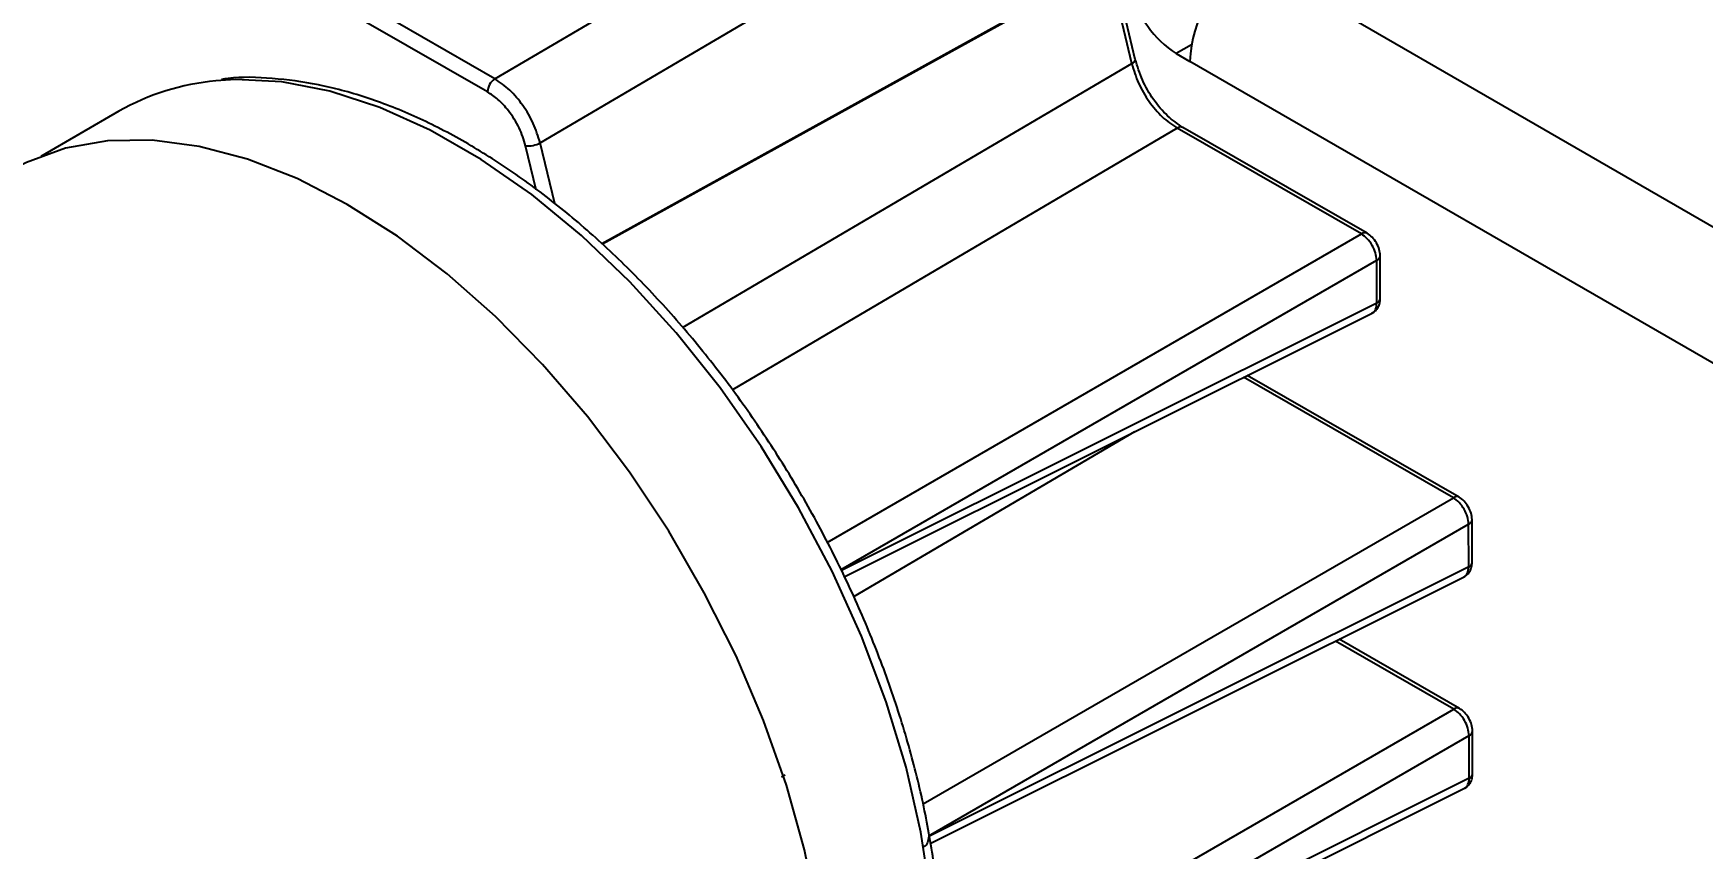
# Model space of a CAD drawing. Header units: inches. Extents: x 0 to 11, y 0 to 8.4.
# Drawn here: x 8.0126 to 8.2709, y 5.7975 to 5.9237 of the extents above; entities that cross this region are included whole.
import ezdxf

# ---------------------------------------------------------------- set-up
doc = ezdxf.new("R2010")
doc.units = ezdxf.units.IN
doc.header["$MEASUREMENT"] = 0
doc.header["$PDSIZE"] = -1
doc.layers.add('OBJ', color=50, linetype='Continuous')
doc.dimstyles.get("Standard").update_dxf_attribs({"dimtxt": 0.18, "dimasz": 0.18, "dimexe": 0.18, "dimexo": 0.0625, "dimgap": 0.09, "dimtad": 0, "dimtih": 1, "dimtoh": 1, "dimdec": 4, "dimzin": 0, "dimdsep": 46, "dimtxsty": 'Standard', "dimcen": 0.09, "dimadec": 0, "dimazin": 0, "dimtfac": 1, "dimtdec": 4, "dimtofl": 0, "dimtmove": 0, "dimatfit": 3, "dimfxl": 1, "dimtolj": 1, "dimtzin": 0, "dimarcsym": 0})

# ---------------------------------------------------------------- blocks, each defined once
blk = doc.blocks.new('*D8')
at = {"layer": 'Defpoints', "color": 0, "transparency": 16777216}
for p in [(5.711596441947764, 7.075144194756552), (5.711596441947764, 4.366810861423873), (9.602395316461589, 4.366810861423874)]:
    blk.add_point(p, dxfattribs=at)
at = {"layer": 'OBJ', "color": 0, "lineweight": -2, "transparency": 16777216}
for p, q in [((5.761596441947764, 7.075144194756552), (9.727395316461589, 7.075144194756553)), ((9.602395316461589, 6.945144194756553), (9.602395316461589, 5.843477528090212)), ((9.602395316461589, 4.496810861423874), (9.602395316461589, 5.598477528090213)), ((5.761596441947764, 4.366810861423873), (9.727395316461589, 4.366810861423874))]:
    blk.add_line(p, q, dxfattribs=at)
at = {"layer": 'OBJ', "color": 0, "transparency": 16777216}
for points in [[(9.580728649794922, 6.945144194756553), (9.624061983128255, 6.945144194756553), (9.602395316461589, 7.075144194756553)], [(9.580728649794922, 4.496810861423874), (9.624061983128255, 4.496810861423874), (9.602395316461589, 4.366810861423874)]]:
    blk.add_solid(points, dxfattribs=at)
at = {"layer": 'OBJ', "color": 0, "transparency": 16777216, "insert": (9.602395316461589, 5.720977528090209), "char_height": 0.125, "attachment_point": 5}
blk.add_mtext('\\A1;32.500000', dxfattribs=at)

msp = doc.modelspace()

# ---------------------------------------------------------------- linework, layer by layer
at = {"color": 7, "linetype": 'Continuous', "lineweight": 25}
for p, q in [((8.084002720460841, 5.916630439364556), (8.142086747484544, 5.950795622131371)), ((8.091018399421959, 5.906722085080799), (8.149102426432277, 5.940887267839742)), ((8.901587442203205, 5.530515449699148), (8.200669138360428, 5.935146973683493)), ((8.100534280229036, 5.891161342014795), (8.178892217892312, 5.934440667148393)), ((8.178939540129768, 5.934243731282591), (8.100668373976179, 5.891045878658947)), ((8.182556613206236, 5.9189934134811), (8.178939540129774, 5.934243731282596)), ((8.18309679675756, 5.919638479033848), (8.179479723681084, 5.934888796835411)), ((8.084002720460841, 5.916630439364556), (8.065180349765653, 5.927440005548935)), ((8.082868392471436, 5.914612012084674), (8.064046021776248, 5.925421578269052)), ((8.191783087158708, 5.921908407790201), (8.189423879771116, 5.9205464663551)), ((8.189423879771116, 5.9205464663551), (8.191535675770107, 5.919327352474451)), ((8.113059248123003, 5.878133380016914), (8.182556613206236, 5.9189934134811)), ((8.88331903245737, 5.519969321233534), (8.191535675770107, 5.919327352474451)), ((8.025853362292562, 5.911620791653839), (8.01375419250095, 5.904636089606704)), ((8.218969820164205, 5.892740452664055), (8.190466296833364, 5.909109842414278)), ((8.093303848394408, 5.897332436602093), (8.091018399421959, 5.9067220850808)), ((8.189592095749909, 5.90900264475784), (8.120763934729373, 5.868536060748371)), ((8.21809561908075, 5.892633255007615), (8.189592095749909, 5.90900264475784)), ((8.09042257478346, 5.89946481296088), (8.088761562798776, 5.906288994486318)), ((8.135418311741613, 5.844887431968063), (8.21809561908075, 5.892633255007615)), ((8.13756667079801, 5.840687780977347), (8.220457305654502, 5.888556799827467)), ((8.22047213809056, 5.881942463039205), (8.220457305654502, 5.888556799827467)), ((8.22100214059239, 5.882646340879215), (8.22098730815633, 5.889260677667476)), ((8.220472138090651, 5.881942463039251), (8.13762110935215, 5.840568975549012)), ((8.13806497312947, 5.8396002976144), (8.219861455649353, 5.88044717420495)), ((8.23231104451165, 5.851807685530436), (8.199846126798343, 5.870452078544232)), ((8.233185245595106, 5.851914883186875), (8.200413571359867, 5.87073544449424)), ((8.182973476972503, 5.862026348928975), (8.13950065728853, 5.836467094057335)), ((8.150267076260867, 5.804427613348158), (8.23231104451165, 5.851807685530436)), ((8.151132941163105, 5.799487326977501), (8.234672731085402, 5.847731230350286)), ((8.234687563521462, 5.841116893562025), (8.234672731085402, 5.847731230350288)), ((8.23521756602329, 5.841820771402035), (8.235202733587231, 5.848435108190297)), ((8.234687563521575, 5.841116893562082), (8.151133154577279, 5.799392157661434)), ((8.151364117168383, 5.798317162826491), (8.234076881080771, 5.83962160472803)), ((8.232384381857392, 5.819103826098046), (8.214061552229243, 5.829626509067053)), ((8.233258582940849, 5.819211023754486), (8.214628996790768, 5.829909875017062)), ((8.152726632579311, 5.773101786080471), (8.232384381857392, 5.819103826098046)), ((8.152155012621806, 5.767331357800935), (8.234746068431145, 5.815027370917898)), ((8.234760900867203, 5.808413034129636), (8.234746068431145, 5.815027370917898)), ((8.235290903369032, 5.809116911969645), (8.235276070932974, 5.815731248757907)), ((8.128351046039366, 5.808615142895334), (8.128899207952204, 5.808926298220751)), ((8.234760900867316, 5.808413034129693), (8.152122284193252, 5.767145619286043)), ((8.15189230278817, 5.765840441905991), (8.234150218426324, 5.806917745295546))]:
    msp.add_line(p, q, dxfattribs=at)
at = {"color": 7, "linetype": 'Continuous', "lineweight": 25, "flags": 128}
for points in [[(8.151412405332827, 5.790301433757787), (8.149933810825416, 5.800083191382508), (8.147641772584388, 5.810102471838029), (8.144562260318864, 5.820245752673286), (8.140730166133324, 5.830398106463369), (8.136188909186114, 5.840444502983161), (8.130989943733045, 5.850271112545753), (8.125192176130097, 5.85976659573829), (8.118861297400887, 5.868823364941999), (8.112069038931102, 5.877338803342899), (8.104892359723257, 5.885216427621311), (8.097412574420431, 5.892366981146421), (8.089714431978877, 5.898709445289574), (8.081885155428477, 5.90417195739771), (8.074013453600971, 5.908692625025932), (8.066188516023434, 5.912220227203647), (8.058499002365306, 5.914714794788622), (8.051032037888907, 5.91614806333334), (8.043872226285405, 5.916503793332486), (8.040846167096504, 5.916318042797392)], [(8.061176289866468, 5.897211888448883), (8.053416528100886, 5.901198592961783), (8.045743893094722, 5.90420105369565), (8.038242447842707, 5.90618637506238), (8.0309943797488, 5.907132805465621), (8.02407910016379, 5.907029975615825), (8.017572374337933, 5.905879012138343), (8.01154549132099, 5.90369252522989), (8.008873066935646, 5.902299387988832)], [(8.113864533862431, 5.720429126888885), (8.116673117893574, 5.722234044379132), (8.121548200634416, 5.726408628376414), (8.125763945272931, 5.731514004023813), (8.129274163228658, 5.737494235757366), (8.13204039581911, 5.744283802906759), (8.13403233562116, 5.751808317553492), (8.135228158525495, 5.759985339540492), (8.135614762846131, 5.768725279703715), (8.135187912865229, 5.777932381429784), (8.133952285240506, 5.78750576978548), (8.13192141776679, 5.797340556724613), (8.129117561053107, 5.807328990263422), (8.12557143474036, 5.817361635033838), (8.121321890930504, 5.827328571280292), (8.116415488514793, 5.83712059916355), (8.110905983064828, 5.846630435177013), (8.104853737875253, 5.855753887567254), (8.098325062610881, 5.864390997880682), (8.09139148680412, 5.87244713612927), (8.084128976162456, 5.879834037576511), (8.076617100272255, 5.886470769784341), (8.06893816081773, 5.892284619325867), (8.061176289866468, 5.897211888448883)]]:
    msp.add_lwpolyline(points, dxfattribs=at)
at = {"color": 7, "linetype": 'Continuous', "lineweight": 25}
for centre, radius, start, end in [((8.211365550412784, 5.918424983132744), 0.01985039543115384, 122.6054783400644, 177.3945215143266), ((8.198278652291293, 5.934230941945078), 0.01629944381127145, 193.9433079995191, 237.0944269958568), ((8.182370150752993, 5.919698268772901), 0.0007291016587899087, 284.8176002117426, 355.296196580171), ((8.044172651532946, 5.879424653740661), 0.03704305136995633, 95.15212995757071, 119.6394551202217), ((8.085434159232499, 5.914498038835407), 0.002568296901396099, 123.8726894979998, 177.4565513076845), ((8.190113939728656, 5.908365157540697), 0.0008238392380668465, 64.67823356801047, 129.3035917050464), ((8.089210143541331, 5.910048175765898), 0.00378585110316533, 263.1951082693901, 298.5310690374014), ((8.218617437955311, 5.891995843028785), 0.0008237651173763728, 64.65967842298372, 129.3055553771835), ((8.220168473690116, 5.889325737589807), 0.0008213946591045267, 290.5874152612682, 355.474534134879), ((8.22016044106873, 5.882728641410988), 0.0008457135837008539, 291.6268961522235, 354.4154287592708), ((8.232832863386216, 5.851170273551567), 0.0008237651174097284, 64.65967842437037, 129.305555375692), ((8.234383899120985, 5.848500168112652), 0.0008213946591384338, 290.5874152626519, 355.474534133264), ((8.234375866499635, 5.841903071933806), 0.0008457135836971453, 291.6268961537868, 354.4154287593671), ((8.232906200731955, 5.818466414119194), 0.0008237651173953665, 64.65967842372991, 129.3055553762617), ((8.234457236466723, 5.815796308680265), 0.0008213946591421156, 290.5874152629345, 355.47453413316), ((8.234449203845342, 5.809199212501447), 0.0008457135837365489, 291.6268961551363, 354.4154287575053)]:
    msp.add_arc(centre, radius, start, end, dxfattribs=at)
for points, knots in [([(8.190466594221233, 5.90910967150488), (8.189658115035641, 5.909660281223528), (8.18803874099879, 5.910763145834894), (8.18585175430357, 5.913384962237901), (8.184060799853103, 5.916433941595536), (8.183418292440319, 5.918569952679343), (8.18309645683096, 5.919639892753309)], [0, 0, 0, 0, 0.2488013115706876, 0.4983460198762729, 0.7487186744171332, 1, 1, 1, 1]), ([(8.142886251073788, 5.742073437147325), (8.144018926612134, 5.743817792461108), (8.146363815926016, 5.747428994430637), (8.149064071410574, 5.75380077799031), (8.15116778877686, 5.760912395144212), (8.1525255418377, 5.768648197893295), (8.153140960673419, 5.77690589788639), (8.153003369628985, 5.78560337594819), (8.152118339942596, 5.794648057592732), (8.15049790519209, 5.803948280826027), (8.148161504345623, 5.813411864496857), (8.145134736118635, 5.82294644588801), (8.141449239203917, 5.832459389075032), (8.137142390938449, 5.841858405102617), (8.132257028651322, 5.851052250586555), (8.126841129476285, 5.859951450497575), (8.120947414477163, 5.86846909681056), (8.114632769811505, 5.876521793727936), (8.107957584707956, 5.884030476383596), (8.100985055578345, 5.890921098923182), (8.09378064206987, 5.897124996108243), (8.086411384923467, 5.902579536611544), (8.078945813145998, 5.907227365858359), (8.071452604095137, 5.911020159187706), (8.064006553020683, 5.913904751041311), (8.056671041377422, 5.915875858566871), (8.049566131144966, 5.916786632433952), (8.044561005020853, 5.916986061845901), (8.042056579896572, 5.916584237941031), (8.041721153342175, 5.916530420237886)], [0, 0, 0, 0, 0.03531905964244578, 0.07311827856110506, 0.1111863756035788, 0.1494512161886682, 0.1878314512133069, 0.2262619295802881, 0.2646950184721729, 0.3031093211119712, 0.3414986174228143, 0.3798632542564185, 0.4182071090718958, 0.4565358353746689, 0.4948559304060888, 0.533174283035316, 0.5714970366110009, 0.6098299620195398, 0.6481802986072873, 0.6865551609227531, 0.7249611369082701, 0.7634034355334228, 0.8018842364504131, 0.8403997419729768, 0.8789338942197562, 0.9174407048808978, 0.9558548546201765, 0.9940874838442462, 1, 1, 1, 1]), ([(8.182556613206236, 5.9189934134811), (8.182863297414588, 5.917968243977653), (8.183466204380466, 5.91595287501504), (8.185160035798033, 5.913083719099908), (8.187237324480892, 5.91059769086597), (8.188798157508637, 5.909540432915228), (8.189592095749909, 5.90900264475784)], [0, 0, 0, 0, 0.2543379198046188, 0.4999999979192132, 0.7456684249813411, 1, 1, 1, 1]), ([(8.088761562798776, 5.906288994486318), (8.088472401142907, 5.90721189541653), (8.087881109115397, 5.909099088794832), (8.086294585156196, 5.911583297721492), (8.084561531042912, 5.913486651115017), (8.083424496557964, 5.914242392111101), (8.082868392471436, 5.914612012084674)], [0, 0, 0, 0, 0.2744279726506211, 0.5611638647811646, 0.7853727645541707, 1, 1, 1, 1]), ([(8.091018399421959, 5.906722085080799), (8.090702355146375, 5.907736991588953), (8.090080863524914, 5.909732774901968), (8.088385807804217, 5.91257330300329), (8.086324187869787, 5.915038376381699), (8.084785276376564, 5.916093762303901), (8.084002720460841, 5.916630439364556)], [0, 0, 0, 0, 0.2542626989483081, 0.4999999976419512, 0.7457436886846607, 1, 1, 1, 1]), ([(8.220457305654502, 5.888556799827467), (8.220416024656403, 5.888931188504158), (8.220333465842641, 5.889679936995173), (8.21978199568986, 5.890890116042867), (8.219006872724501, 5.891969740158892), (8.218399378101125, 5.892412077707712), (8.21809561908075, 5.892633255007616)], [0, 0, 0, 0, 0.2500096368767193, 0.5000000000124755, 0.7499903631420287, 1, 1, 1, 1]), ([(8.220987307082973, 5.889261088281566), (8.22095635273564, 5.889581462915936), (8.220894376188076, 5.890222914455928), (8.220426167482696, 5.891260548737167), (8.219758558051165, 5.892182497416376), (8.219232795464643, 5.892554450564084), (8.218970128892645, 5.892740275232399)], [0, 0, 0, 0, 0.2496569591459541, 0.4998611741773766, 0.7501348436161671, 1, 1, 1, 1]), ([(8.21969637802081, 5.880389110764716), (8.219720567423208, 5.880393266375383), (8.220000042138114, 5.880441278644871), (8.220341379392694, 5.880953595574669), (8.22042855073788, 5.881612832080117), (8.220472138090651, 5.881942463039254)], [0, 0, 0, 0, 0.04523246103295835, 0.5225978279089637, 0.9999999999999999, 0.9999999999999999, 0.9999999999999999, 0.9999999999999999]), ([(8.21970517510528, 5.88036915972022), (8.219891883048437, 5.880484034599895), (8.220265557155868, 5.880713943233687), (8.220678542872491, 5.881270007317978), (8.220951804816135, 5.881927413526746), (8.220985608428352, 5.882410487907513), (8.221002139587705, 5.88264672832813)], [0, 0, 0, 0, 0.2549116128872731, 0.5101757740426113, 0.7604586668728549, 1, 1, 1, 1]), ([(8.234672731085402, 5.847731230350288), (8.234631450087095, 5.848105619027784), (8.234548891272974, 5.84885436751989), (8.233997421119017, 5.850064546568352), (8.233222298153805, 5.851144170683005), (8.232614803531353, 5.851586508231066), (8.23231104451165, 5.851807685530436)], [0, 0, 0, 0, 0.250009637396914, 0.5000000007063217, 0.7499903636625501, 1, 1, 1, 1]), ([(8.235202732513873, 5.848435518804384), (8.235171778166542, 5.848755893438756), (8.235109801618977, 5.849397344978747), (8.234641592913597, 5.850434979259989), (8.233973983482066, 5.851356927939197), (8.233448220895545, 5.851728881086904), (8.233185554323546, 5.851914705755219)], [0, 0, 0, 0, 0.2496569591460339, 0.4998611741775128, 0.750134843616277, 1, 1, 1, 1]), ([(8.233911803451283, 5.839563541288501), (8.233935992854935, 5.839567696899425), (8.234215467570644, 5.839615709169518), (8.23455680482449, 5.840128026099945), (8.234643976169131, 5.840787262604035), (8.234687563521575, 5.841116893562086)], [0, 0, 0, 0, 0.04523246339920712, 0.522597829680232, 0.9999999999999999, 0.9999999999999999, 0.9999999999999999, 0.9999999999999999]), ([(8.233920600536182, 5.83954359024304), (8.234107308479338, 5.839658465122715), (8.234480982586767, 5.839888373756505), (8.234893968303393, 5.840444437840798), (8.235167230247034, 5.841101844049562), (8.235201033859253, 5.841584918430329), (8.235217565018608, 5.841821158850946)], [0, 0, 0, 0, 0.2549116128875105, 0.5101757740425668, 0.760458666872484, 1, 1, 1, 1]), ([(8.234746068431145, 5.815027370917898), (8.234704787433017, 5.815401759594581), (8.234622228619198, 5.816150508085575), (8.23407075846639, 5.817360687133264), (8.233295635501051, 5.818440311249288), (8.232688140877736, 5.818882648798132), (8.232384381857392, 5.819103826098048)], [0, 0, 0, 0, 0.2500096368809855, 0.5000000000183051, 0.7499903631464726, 0.9999999999999999, 0.9999999999999999, 0.9999999999999999, 0.9999999999999999]), ([(8.235276069859616, 5.815731659371997), (8.235245115512283, 5.816052034006368), (8.235183138964718, 5.816693485546359), (8.234714930259338, 5.817731119827598), (8.234047320827807, 5.818653068506806), (8.233521558241286, 5.819025021654515), (8.233258891669289, 5.81921084632283)], [0, 0, 0, 0, 0.2496569591459803, 0.4998611741774282, 0.7501348436162207, 1, 1, 1, 1]), ([(8.233985140797216, 5.806859681855545), (8.234009330200163, 5.806863837466325), (8.234288804915415, 5.806911849736075), (8.23463014216969, 5.807424166666156), (8.234717313514672, 5.808083403171026), (8.234760900867316, 5.808413034129696)], [0, 0, 0, 0, 0.04523246206789602, 0.5225978286837822, 1, 1, 1, 1]), ([(8.233993937881923, 5.806839730810651), (8.234180645825079, 5.806954605690327), (8.23455431993251, 5.807184514324118), (8.234967305649135, 5.807740578408409), (8.235240567592777, 5.808397984617178), (8.235274371204994, 5.808881058997944), (8.23529090236435, 5.809117299418561)], [0, 0, 0, 0, 0.2549116128871572, 0.5101757740426006, 0.7604586668727216, 1, 1, 1, 1]), ([(8.151133154577279, 5.799392157661436), (8.151089567224755, 5.79906252670304), (8.151002395879994, 5.798403290198532), (8.150661058625937, 5.797890973268329), (8.15038158391049, 5.797842960998435), (8.150357394507253, 5.797838805387595)], [0, 0, 0, 0, 0.4774021709071025, 0.9547675373852766, 1, 1, 1, 1])]:
    msp.add_open_spline(points, degree=3, knots=knots, dxfattribs=at)

# ---------------------------------------------------------------- dimensions: what is measured, and where the dimension line sits
at = {"layer": 'OBJ'}
dim = msp.add_linear_dim(base=(9.602395316461589, 4.366810861423874), p1=(5.711596441947762, 7.075144194756549), p2=(5.711596441947762, 4.366810861423871), angle=90, dimstyle='Standard', override={"dimtxt": 0.125, "dimasz": 0.13, "dimexe": 0.125, "dimexo": 0.05, "dimgap": 0.06, "dimdec": 6, "dimlfac": 12, "dimzin": 1, "dimadec": 2, "dimtdec": 2, "dimtzin": 1}, dxfattribs=at)
dim.commit()
dim.dimension.update_dxf_attribs({"geometry": '*D8', "text_midpoint": (9.602395316461589, 5.720977528090209)})

doc.saveas('drawing.dxf')
